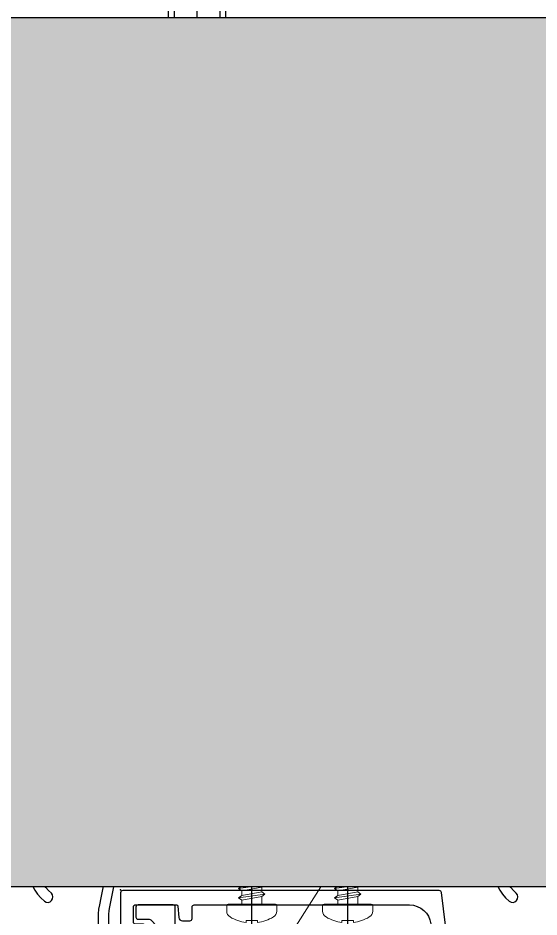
# Model space of a CAD drawing. Header units: millimetres. Extents: x -4391136 to -1798569, y -886572 to -291056.
# Drawn here: x -2455989.1 to -2455916.2, y -393537.5 to -393411.9 of the extents above; entities that cross this region are included whole.
import ezdxf

# ---------------------------------------------------------------- set-up
doc = ezdxf.new("R2010")
doc.units = ezdxf.units.MM
doc.set_wipeout_variables(frame=1)
doc.linetypes.add('CENTER', pattern=[50.800000000000004, 31.75, -6.35, 6.35, -6.35])
doc.linetypes.add('HIDDEN', pattern=[0.375, 0.25, -0.125])
for name, color, linetype in [('000 - STRUCTURE_STEEL_ACCESORIES_MAIN_COLOR_2', 7, 'Continuous'), ('000 - STRUCTURE_STEEL_ACCESORIES_WIPEOUT_', 7, 'Continuous'), ('010 - ASPG_ACCESSORIES_HATCH_', 7, 'Continuous'), ('010 - ASPG_ACCESSORIES_MAIN_COLOR_1', 7, 'Continuous'), ('010 - ASPG_ACCESSORIES_SUB_COLOR_1', 7, 'Continuous'), ('010 - ASPG_ACCESSORIES_SUB_COLOR_2', 7, 'Continuous'), ('010 - ASPG_ACCESSORIES_SYMBOL_', 7, 'Continuous'), ('010 - ASPG_ACCESSORIES_WIPEOUT_', 7, 'Continuous'), ('010 - ASPG_EXTR_MAIN_COLOR_2', 7, 'Continuous'), ('010 - ASPG_FASTERN_MAIN_COLOR_1', 7, 'Continuous'), ('010 - ASPG_FASTERN_SUB_COLOR_2', 7, 'Continuous'), ('010 - ASPG_FASTERN_SUB_COLOR_3', 7, 'Continuous'), ('010 - ASPG_FLASHING_HATCH_', 7, 'Continuous'), ('010 - ASPG_FLASHING_MAIN_COLOR_2', 7, 'Continuous'), ('010 - ASPG_FLASHING_MAIN_COLOR_4', 7, 'Continuous'), ('010 - ASPG_FLASHING_WIPEOUT_', 7, 'Continuous'), ('010 - ASPG_FRAMING_MAIN_COLOR_1', 7, 'Continuous'), ('010 - ASPG_FRAMING_MAIN_COLOR_2', 7, 'Continuous'), ('010 - ASPG_FRAMING_SUB_COLOR_2', 7, 'Continuous'), ('010 - ASPG_FRAMING_WIPEOUT_', 7, 'Continuous'), ('_PP-Dim', 7, 'Continuous'), ('BOLT & SCREW', 7, 'Continuous'), ('Center Line', 7, 'CENTER'), ('Xref-C-1-PP17-AR-2214-01-B$0$A-GLAZ-CURT', 7, 'Continuous'), ('Xref-C-1-PP17-AR-2214-01-B$0$S-BEAM', 7, 'Continuous'), ('Xref-C-1-PP17-AR-2214-01-B$0$WALL-E', 7, 'Continuous')]:
    doc.layers.add(name, color=color, linetype=linetype)
doc.layers.add('010 - ASPG_EXTR_DEF_SUB', color=7, linetype='Continuous', plot=False)
doc.layers.add('010 - ASPG_FASTERN_DEF_SUB', color=7, linetype='Continuous', plot=False)
doc.layers.add('12-GRID', color=7, linetype='CENTER', lineweight=13)
doc.layers.add('SCREW', color=7, linetype='Continuous', lineweight=5)
pattern_1 = [(45, (68845973.91123614, -106253.6340706302), (-4.041115254481119, 4.041115254481119), []), (45, (68845976.60531414, -106253.6340706302), (-4.041115254481119, 4.041115254481119), [])]

# ---------------------------------------------------------------- blocks, each defined once
blk = doc.blocks.new('Xref-C-1-PP17-AR-2214-01-B$0$DPA_Curved type B - Curved Type B-31237759-ENTRANCE 2 - LOWER ROOF FLOOR PLAN01-flat-1')
at = {"layer": 'Xref-C-1-PP17-AR-2214-01-B$0$A-GLAZ-CURT', "lineweight": 9}
h = blk.add_hatch(dxfattribs=at)
h.set_pattern_fill('ACET-2D-FP_14', angle=90, style=0, pattern_type=2)
h.set_pattern_definition([(49.99999999999999, (2729937.736, 504833.3970000008), (-459.0337474724126, 385.1750482020262), [76.2, -838.2]), (355, (2729937.736, 504833.3970000008), (65.28252745750682, 746.1827032957547), [60.96000000000002, -670.5600000000001]), (100.451, (2729998.464, 504828.0840000007), (-693.3830033246076, -127.8976821547151), [64.76000000000005, -712.3600000000005]), (46.18400000000002, (2729937.736, 505036.5970000007), (-648.57248621923, 622.3064181256742), [114.3, -1257.299999999999]), (96.63599999999998, (2730028.096000001, 505022.5830000007), (-1050.534318683824, -122.2199233656637), [97.14000000000117, -1068.540000000013]), (351.184, (2729937.736, 505036.5970000007), (172.1971373415032, 1110.274966525139), [91.44000000000007, -1005.840000000001]), (21.00000000000002, (2730039.336000001, 504985.7970000007), (-214.7433929342338, 559.4256646482162), [76.20000000000027, -838.2000000000031]), (326, (2730039.336000001, 504985.7970000007), (418.8539380654042, 620.9765000836201), [60.95999999999974, -670.559999999997]), (71.45100000000002, (2730089.874, 504951.7080000007), (-668.4524660190125, 224.2969172171013), [64.75999999999986, -712.3599999999984]), (37.50000000000001, (2729937.736, 504833.3970000008), (-158.7692420154775, 206.9121046213362), [33.528, -628.904, 33.528, -1320.292]), (37.50000000000001, (2729937.736, 504833.3970000008), (-158.7692420154775, 206.9121046213362), [-695.96, -647.192, 33.528, -639.572]), (7.499999999999995, (2729937.736, 504833.3970000008), (-47.30360574389218, 359.3065578758988), [33.52799999999999, -354.5839999999999, 33.52799999999999, -870.204]), (7.499999999999995, (2729937.736, 504833.3970000008), (-47.30360574389218, 359.3065578758988), [-421.64, -613.6639999999999, 33.52799999999999, -223.012]), (327.5, (2729711.168000001, 504833.3970000008), (146.1911639370438, 229.474161533996), [33.52800000000036, -220.4720000000024, -1844.04000000002]), (327.5, (2729711.168000001, 504833.3970000008), (146.1911639370438, 229.474161533996), [-254.0000000000028, 33.52800000000036, -758.9520000000082, -1051.560000000011]), (327.5, (2729711.168000001, 504833.3970000008), (146.1911639370438, 229.474161533996), [-1046.480000000011, 33.52800000000036, -1018.032000000011]), (317.5, (2729609.568, 504833.3970000008), (321.0978918266118, 350.4168590258025), [33.52799999999964, -296.6719999999968, 33.52799999999964, -1239.519999999987]), (317.5, (2729609.568, 504833.3970000008), (321.0978918266118, 350.4168590258025), [-363.7279999999961, -492.7599999999947, 33.52799999999964, -713.2319999999922])])
h.paths.add_polyline_path([(-3.259629011154175e-09, -750.0000001529115), (149.9999999967404, -750.0000001529115), (149.9999999967404, -700.0000001529697), (189.999999997206, -700.0000001529697), (199.999999997206, -690.0000001530279), (173.1051923334599, -576.677522799524), (156.8743433556519, -461.3437719100621), (151.4483587355353, -345.0000000798609), (156.8743433412164, -228.6562282490777), (173.2759108911268, -112.603146939131), (199.9999999529682, -6.402842700481415e-10), (173.1051923055202, 113.3224773565307), (156.8743433435448, 228.6562282480299), (151.4483587383293, 345.0000000788714), (156.8743433584459, 461.3437719088979), (173.2759108911268, 577.3968530856073), (199.999999997206, 690.0000001520966), (189.999999997206, 700.0000001521548), (149.9999999967404, 700.0000001521548), (149.9999999967404, 750.0000001518638), (-3.259629011154175e-09, 750.0000001518638)])
at = {"layer": 'Xref-C-1-PP17-AR-2214-01-B$0$A-GLAZ-CURT', "color": 7, "lineweight": 35}
blk.add_line((0, 750.0000001523877), (0, -750.0000001523877), dxfattribs=at)
blk = doc.blocks.new('W-1-PP17-ENT2_REV00_20260526-152612_EX_LOPF-1')
at = {"layer": 'Xref-C-1-PP17-AR-2214-01-B$0$S-BEAM', "color": 7}
blk.add_line((-19234.99999829847, -10205.01763978606), (470.0000017015263, -10205.01763978606), dxfattribs=at)
at = {"layer": 'Xref-C-1-PP17-AR-2214-01-B$0$WALL-E', "color": 7}
blk.add_line((970.0000017015263, -10204.99999999866), (-13434.99999984959, -10204.99999999866), dxfattribs=at)
at = {"color": 7, "rotation": 270}
blk.add_blockref('Xref-C-1-PP17-AR-2214-01-B$0$DPA_Curved type B - Curved Type B-31237759-ENTRANCE 2 - LOWER ROOF FLOOR PLAN01-flat-1', (-8184.450245452113, -10205.0088198926), dxfattribs=at)
blk = doc.blocks.new('*U1995')
at = {"color": 7}
blk.add_wipeout([(7.958078640513122e-13, -5.002220859751105e-12), (1749.9999999999977, -5.002220859751105e-12), (1749.9999999999977, 119.92499999998381), (7.958078640513122e-13, 119.92499999998381)], dxfattribs=at).dxf.layer = '010 - ASPG_FRAMING_WIPEOUT_'
at = {"layer": '010 - ASPG_FRAMING_MAIN_COLOR_1', "color": 7}
blk.add_line((2.91038304567337e-11, 0), (1750, 0), dxfattribs=at)
blk = doc.blocks.new('PZG35-9D5')
at = {"layer": 'Center Line', "color": 7}
blk.add_line((1.4210854715202e-14, 3.733653355866409), (1.4210854715202e-14, -10.53404386090006), dxfattribs=at)
at = {"layer": 'SCREW', "color": 7}
for p, q in [((-1.399999999999963, 2.842170943040401e-14), (-1.399999999999963, -1.090192378864657)), ((1.399999999999991, 0), (1.399999999999991, -0.5901923788647139)), ((-1.850000000000009, -1.399999999999977), (1.850000000000037, -0.8999999999999773)), ((-1.850000000000009, -1.399999999999977), (-1.399999999999963, -1.090192378864685)), ((-1.399999999999963, -1.090192378864685), (1.399999999999991, -0.5901923788646855)), ((-1.399999999999963, -1.709807621135297), (1.399999999999991, -1.209807621135297)), ((1.850000000000037, -0.8999999999999773), (1.399999999999991, -0.5901923788646855)), ((1.850000000000037, -0.8999999999999773), (1.399999999999991, -1.209807621135297)), ((1.399999999999991, -1.209807621135269), (1.399999999999991, -1.890192378864725)), ((-1.850000000000009, -1.399999999999977), (-1.399999999999963, -1.709807621135297)), ((-1.850000000000009, -2.699999999999989), (1.850000000000037, -2.199999999999989)), ((-1.850000000000009, -2.699999999999989), (-1.399999999999963, -2.390192378864697)), ((-1.399999999999963, -1.709807621135269), (-1.399999999999963, -2.390192378864697)), ((-1.399999999999963, -2.390192378864697), (1.399999999999991, -1.890192378864697)), ((-1.399999999999963, -3.009807621135309), (1.399999999999991, -2.509807621135309)), ((1.850000000000037, -2.199999999999989), (1.399999999999991, -1.890192378864697)), ((1.850000000000037, -2.199999999999989), (1.399999999999991, -2.509807621135309)), ((1.399999999999991, -2.50980762113528), (1.399999999999991, -3.190192378864708)), ((-1.850000000000009, -2.699999999999989), (-1.399999999999963, -3.009807621135309)), ((-1.850000000000009, -4), (-1.399999999999963, -3.690192378864708)), ((-1.399999999999963, -3.009807621135309), (-1.399999999999963, -3.690192378864708)), ((-1.399999999999963, -3.690192378864708), (-0.8446989986695002, -3.591031485769975)), ((0.5619885887190463, -3.339837273736322), (1.399999999999991, -3.190192378864708)), ((0.7141825614195483, -3.653488843051434), (1.850000000000037, -3.5)), ((1.850000000000037, -3.5), (1.399999999999991, -3.190192378864708)), ((1.850000000000037, -3.5), (1.399999999999991, -3.80980762113532)), ((-1.850000000000009, -4), (-0.9911470940920566, -3.883938796498938)), ((-1.850000000000009, -4), (-1.399999999999963, -4.30980762113532)), ((-1.399999999999963, -4.30980762113532), (-1.184865735341859, -4.271390788160659)), ((-1.399999999999963, -4.309807621135349), (-1.399999999999963, -8.099999999999966)), ((0.7141825614195483, -3.932275020881832), (1.399999999999991, -3.80980762113532)), ((0.7141825614195483, -4.612659778611231), (1.399999999999991, -4.49019237886472)), ((0.7141825614195483, -4.953488843051389), (1.850000000000037, -4.800000000000011)), ((1.399999999999991, -3.809807621135349), (1.399999999999991, -4.490192378864691)), ((1.850000000000037, -4.800000000000011), (1.399999999999991, -4.49019237886472)), ((1.850000000000037, -4.800000000000011), (1.399999999999991, -5.109807621135332)), ((0.7141825614195483, -5.232275020881843), (1.399999999999991, -5.109807621135332)), ((1.399999999999991, -5.109807621135332), (1.399999999999991, -8.099999999999966)), ((1.4210854715202e-14, -9.5), (-1.399999999999963, -8.099999999999966)), ((1.4210854715202e-14, -9.5), (1.399999999999991, -8.099999999999966))]:
    blk.add_line(p, q, dxfattribs=at)
blk.add_lwpolyline([(1.4210854715202e-14, -9.5), (0.7141825614195483, -5.232275020881843), (0.7141825614195483, -3.600899293750615, 0.4176573264866609), (0.4106596181599826, -3.300919979679151, 0.1081021898226624), (-0.8446989986694433, -3.591031485769975), (-1.399999999999991, -4.701675652739141)], format="xyb", dxfattribs=at)
blk = doc.blocks.new('*U3396')
at = {"layer": 'SCREW', "color": 7}
blk.add_lwpolyline([(3.026373332565058, 1.780836269555209, 0.09905967801670053), (0.7999999999999687, 2.546427498927414), (0.7999999999999687, 2.274284095813357), (-0.800000000000054, 2.274284095813357), (-0.800000000000054, 2.546427498927414, 0.09905967801670058), (-3.026373332565143, 1.780836269555209, 0.2665876613401604), (-3.500000000000043, 0.9556546004010897), (-3.500000000000043, 0.1999999999999886, 0.4142135623730938), (-3.300000000000054, 0), (3.299999999999997, 0, 0.4142135623731049), (3.499999999999986, 0.1999999999999886), (3.499999999999957, 0.9556546004010897, 0.2665876613401604)], format="xyb", close=True, dxfattribs=at)
blk.add_blockref('PZG35-9D5', (-1.4210854715202e-14, 0), dxfattribs=at)
blk = doc.blocks.new('*U3399')
at = {"color": 7}
blk.add_point((0, 0), dxfattribs=at)
at = {"layer": '010 - ASPG_ACCESSORIES_MAIN_COLOR_1', "color": 7}
blk.add_lwpolyline([(-39.69999999902211, -0.5999999995172398, 0.4142135623731156), (-39.99999999883585, -0.8999999995638059), (-39.99999999883585, -7.366962144914214, 0.5773502691897371), (-39.65044321701862, -7.568778847059366), (-36.64260295056738, -5.832201459393036, 0.7673269879794871), (-36.78520590183325, -5.299999999645297), (-37.89999999874271, -5.299999999645297, -0.4142135623735732), (-38.19999999902211, -4.999999999656938), (-38.19999999902211, -2.799999999587089, -0.4142135623730951), (-37.99999999883585, -2.59999999951724), (-32.18326623388566, -2.59999999951724, -0.3888787318530097), (-31.98402729420923, -2.782568851142787), (-31.8474567013327, -4.343577870872468, 0.3888787318530089), (-31.34935935237445, -4.799999999528882), (-30.29999999911524, -4.799999999528882, 0.4142135623732408), (-29.99999999883585, -4.499999999540523), (-29.99999999883585, -2.899999999505599, -0.4142135623731785), (-29.69999999902211, -2.59999999951724), (0.4107479506637901, -2.59999999951724, -0.3789692262628873), (3.38851808081381, -5.235465979035143), (7.952927200356498, -42.5207682372482, 0.4465929586642906), (11.6177961837966, -45.07649022702281, -0.4898018444424612), (16.07846395508386, -48.68238816667036), (16.06490363762714, -49.36225294566866, -0.1824796859550777), (15.80227640201338, -50.01801436272836, -0.2679491924113072), (15.32539491611533, -50.16829426406803, 1.122114645179816), (15.09990952932276, -52.3421093734276, 0.4050039718497206), (18.0645059288945, -49.40213623346681), (18.07806624681689, -48.72227145435209, 0.4898054953707174), (11.15966573380865, -43.12966807454978, -0.4465970485362636), (9.938031048281118, -42.27776159492242), (4.866356541635469, -0.8481197821154633, 0.3641755342157969), (4.570876519894227, -0.5999999995172398)], format="xyb", close=True, dxfattribs=at)
at = {"layer": '010 - ASPG_EXTR_DEF_SUB', "color": 7}
for p in [(-39.99999999883585, -0.4999999995172402), (43.44495566345738, -76.89999999944341), (43.44495566345738, -77.49999999954052)]:
    blk.add_point(p, dxfattribs=at)
at = {"layer": '010 - ASPG_EXTR_MAIN_COLOR_2', "color": 7}
blk.add_lwpolyline([(11.37409105408005, -48.15170148877115), (11.47245816211216, -47.43577758665815), (12.17779493960552, -47.55667202338264), (12.29266474000178, -46.78670596401826, -0.5355375090189683), (14.1918134491425, -49.16870282323253, 0.9915718169393263), (15.66379558271728, -49.57599316951273, 1.157025413028558), (8.792231505503878, -48.77291728999153, -0.6885576205791355), (8.274611146422103, -48.98797988444021), (-17.14292736421339, -22.16859813180672), (-32.34153279638849, -6.131750148785431), (-32.34153279638849, -2.899999981694054, 0.4143115081626392), (-32.64163311407901, -2.59999999951724), (-37.54163311352022, -2.59999999951724, 0.4141156188887998), (-37.84153278893791, -2.899999981635847), (-37.84153278893791, -4.299999988411218, 0.4142135623731781), (-37.54153279098682, -4.599999986478724), (-35.98884801496752, -4.599999986478724, -0.205894629290155), (-35.77110154624097, -4.693635078269653), (33.22969053988345, -77.49999999954052), (43.14495566324331, -77.49999999954052, 0.6681786376628355), (43.35708769806661, -76.98786796536915), (40.5215537941549, -74.1523340573247, 0.6681786381757795), (40.00942175951786, -74.36446609156592), (40.00942175951786, -75.99999999802712), (33.87471885257401, -75.99999999802712), (11.86384030175395, -52.7751643466243, -0.5583539238224016), (12.08261241135187, -51.95244935475676, 0.7662751832817146), (12.03674733010121, -50.39291741001107, -0.4385828234445206), (10.70630855322815, -48.05207626283555)], format="xyb", close=True, dxfattribs=at)
at = {"layer": 'SCREW', "color": 7, "rotation": 180}
for p in [(-21.64901723782532, -2.499999999924694), (-8.237076249206439, -2.499999999924694)]:
    blk.add_blockref('*U3396', p, dxfattribs=at)
blk = doc.blocks.new('*U3050')
at = {"color": 7}
blk.add_wipeout([(1440.0000000029759, 4.0000000015470505), (60.00000000297587, 4.000000000000455), (60.00000000297587, 69.30000000000041), (1440.0000000029759, 69.300000001547)], dxfattribs=at).dxf.layer = '010 - ASPG_FRAMING_WIPEOUT_'
at = {"layer": '010 - ASPG_FRAMING_MAIN_COLOR_2', "color": 7}
blk.add_lwpolyline([(1410.00000000414, 69.30000000154668), (90.00000000181171, 69.3), (90.00000000181171, 6), (1410.00000000414, 6.000000001546685)], close=True, dxfattribs=at)
at = {"layer": '010 - ASPG_FRAMING_SUB_COLOR_2', "color": 7}
for points in [[(1440.000000002976, 4.000000001546685), (60.00000000297587, 4), (60.00000000297587, 69.3), (1440.000000002976, 69.30000000154668)], [(60.00000000297587, 2.000000000715772), (60.00000000297587, 4), (1440.000000002976, 4.000000001546685), (1440.000000002976, 2.000000002262457)]]:
    blk.add_lwpolyline(points, close=True, dxfattribs=at)
at = {"color": 7, "xscale": -1, "rotation": 180}
for p in [(91.77030946011655, 69.3), (156.7703094601166, 69.3)]:
    blk.add_blockref('*U3399', p, dxfattribs=at)
blk = doc.blocks.new('W-1-PP17-ENT2_REV00_20260528-225335_ASPG_UPPF')
at = {"color": 7}
blk.add_blockref('*U1995', (-10100, -10204.9999999986), dxfattribs=at)
at = {"color": 7, "xscale": -1, "zscale": -1, "rotation": 180}
blk.add_blockref('*U3050', (-8935, -10252.99999999953), dxfattribs=at)
blk = doc.blocks.new('*U3395')
at = {"layer": '12-GRID', "color": 7, "linetype": 'CENTER'}
for p, q in [((5.684341886080801e-14, -6.200000000000029), (5.684341886080801e-14, 2.200000000000029)), ((-4.199999999999973, -2), (4.200000000000085, -2))]:
    blk.add_line(p, q, dxfattribs=at)
at = {"layer": 'BOLT & SCREW', "color": 7}
for p, q in [((-0.2288719817826677, -1.446462371730204), (-0.4418749999998197, -0.2325000000002947)), ((-0.2288719817826677, -1.542256036434869), (-0.4418749999998197, -1.116250000000048)), ((0.2288719817822642, -1.446462371730562), (0.4418749999996946, -0.2324999999999764)), ((0.2288719817822642, -1.542256036434869), (0.4418749999996946, -1.116250000000048)), ((-0.553537628269381, -1.771128018217196), (-1.767499999999847, -1.558125000000442)), ((-0.553537628269381, -2.228871981782805), (-1.767500000000483, -2.441875000000354)), ((-0.4577439635652332, -1.771128018217196), (-0.8837500000000146, -1.558125000000442)), ((-0.4577439635652332, -2.228871981782805), (-0.8837500000000146, -2.441875000000354)), ((-0.2288719817826677, -2.457743963565131), (-0.4418749999998197, -2.883750000000271)), ((0.4418749999996946, -2.883750000000271), (0.2288719817829008, -2.457743963565131)), ((0.4577439635647103, -1.771128018217196), (0.8837499999994917, -1.558125000000442)), ((0.4577439635647103, -2.228871981782805), (0.8837500000001283, -2.441874999999877)), ((0.5535376282692559, -1.771128018217196), (1.767500000000001, -1.558125000000124)), ((0.5535376282692559, -2.228871981782805), (1.767500000000001, -2.441874999999877)), ((-0.2288719817821107, -2.553537628269438), (-0.4418749999998197, -3.767500000000023)), ((0.2288719817829008, -2.553537628269438), (0.4418749999999732, -3.767500000000023))]:
    blk.add_line(p, q, dxfattribs=at)
for points in [[(-1.767500000000006, -1.558125000000442), (-0.8837500000001342, -1.558125000000442, 0.4142135623730394), (-0.4418749999998197, -1.116250000000048), (-0.4418749999998197, -0.2325000000002947), (0.4418749999996946, -0.2324999999999764), (0.4418749999996946, -1.116250000000048, 0.4142135623731505), (0.8837500000000089, -1.558125000000442), (1.76750000000012, -1.558125000000124), (1.76750000000012, -2.441874999999877), (0.8837500000000089, -2.441874999999877, 0.414213562373095), (0.4418749999996946, -2.883750000000271), (0.4418749999999732, -3.767500000000023), (-0.4418749999998197, -3.767500000000023), (-0.4418749999998197, -2.883750000000271, 0.4142135623730397), (-0.8837500000001342, -2.441875000000354), (-1.767500000000483, -2.441875000000354)], [(0.2288719817829008, -2.457743963565131, -0.414213562373095), (0.4577439635645909, -2.228871981782805), (0.5535376282692559, -2.228871981782805), (0.5535376282692559, -1.771128018217196), (0.4577439635645909, -1.771128018217196, -0.4142135623730951), (0.228871981782105, -1.542256036434869), (0.228871981782105, -1.446462371730562), (-0.2288719817826677, -1.446462371730204), (-0.2288719817826677, -1.542256036434869, -0.4142135623730951), (-0.4577439635649944, -1.771128018217196), (-0.553537628269381, -1.771128018217196), (-0.553537628269381, -2.228871981782805), (-0.4577439635649944, -2.228871981782805, -0.4142135623730951), (-0.2288719817826677, -2.457743963565131), (-0.2288719817822698, -2.553537628269438), (0.2288719817829008, -2.553537628269438)]]:
    blk.add_lwpolyline(points, format="xyb", close=True, dxfattribs=at)
blk.add_circle((5.684341886080801e-14, -2), 3.5, dxfattribs=at)
blk = doc.blocks.new('*U3043')
at = {"layer": '010 - ASPG_EXTR_MAIN_COLOR_2', "color": 7}
for points in [[(0.8860520706512034, -3.347536196233705, -0.2636109069978752), (-1.721774552483112, 4.512981288600713, -0.004854851929905817), (1.341383616439998, 19.2550770000089, 0.2339601468136614), (0.8154424866661429, 21.95487343822606, -0.2408104543272742), (0.7103134100325406, 24.90310810686788, -0.1041570884704408), (0.7846048693172634, 25.00194829818793), (2.993019639980048, 26.93374890863197, -0.2290212912668875), (5.700679264031351, 26.88725557026919, -0.3817208427142056), (10.27361959358677, 9.069098417588975, 0.9773819303748196), (11.62031129561365, 8.407760736416094, 0.3611050424324235), (7.408162182662636, 27.50327562558232, -0.4961260631527202), (7.442922529298812, 30.68812541745137, 0.003188108562510474), (9.055809630081058, 31.90200527419802, -0.00282652430436861), (10.56195585662499, 33.06505110464059, 0.07704788012868193), (43.74152756202966, 68.43644483829848, -0.2476739044870795), (43.98918861569837, 68.56714037142228), (45.98408938199282, 68.56714037142228, -0.04413111325910057), (46.47282481612638, 68.50458020233782, -0.1258462906385483), (48.96367690106854, 67.20642238203436, -0.09885145914925667), (49.81734006712213, 66.03380806540372, -0.2058282691334744), (49.79366642143577, 61.20460651122266, -0.1151163694662807), (46.36832412844524, 57.18072180578019, 0.822373071447778), (47.45504629053175, 56.10392398637487, 0.109184526549196), (51.14860093407333, 60.55948756891303, 0.2083234795678962), (51.18942684633657, 66.64026457507862, 0.1005277992320483), (49.97230913909152, 68.31671042181551, 0.1451157280627245), (46.29230913100764, 70.06714037148049), (30.75877492781729, 70.06714037148049, 0.4336592857269459), (30.45942675694823, 69.74737493513385), (30.84137786505744, 63.96271307504503, 0.0820690263538202), (30.86365129332989, 63.86745857034111, 0.7206537881255028), (32.32908650487661, 63.97254170040833, 0.07922428198988747), (32.33778353128582, 64.06661670526955), (32.06877322634682, 68.14078645635163, -0.4336592857264138), (32.46790412114933, 68.56714037142228), (40.86119298776612, 68.56714037148049, -0.6073848710044985), (41.35211022105068, 67.62217621324817, -0.04582868044492008), (22.7838222887367, 45.76076047366951, -0.5604921351226578), (22.28750535612926, 45.88571992132347, 0.3178599151680848), (19.21191141987219, 48.23749049525941, 0.9532878111822051), (19.08207267895341, 46.7159340956714, -2.423003988231831), (17.25806952221319, 44.8917371754651, 0.9523147976297285), (15.73634468205273, 44.76348824845627, 0.3008214087947553), (17.8898747372441, 41.75529025442665, -0.5604921351218277), (17.98351840674877, 41.2521240550559, -0.01942473842078824), (8.623925091698766, 33.4605261705583, -0.5525007933269362), (8.147498584818095, 33.63667257985799, 0.3444609008774969), (4.989498805254698, 36.29767865996109, 0.9520149233436535), (4.861577656120062, 34.77593409566907, -2.42318646531747), (3.037574998568743, 32.95193143776851, 0.9520149233867892), (1.515830433927476, 32.82401028892491, 0.2853998218446234), (3.493024077732116, 29.88851448276546, -0.5533776808031501), (3.562908510211855, 29.38496566255344, 0.03067395406819984), (-11.53698711935431, 15.0572996455594, 0.4171002255848137), (-10.88563127024099, 5.272964205185417, 0.9355530918984264), (-9.9033358450979, 6.406584819720592, -0.4344100119147308), (-10.19664548011497, 14.29476617486216, -0.01499848524836865), (-3.079435193911195, 21.45455419190694, -0.7383485292466446), (-0.08286065561696887, 19.76412730314769, 0.004917316774645771), (-3.1933000148274, 4.803864106419496, 0.2636109069979271), (-0.119790066499263, -4.460317215009127)], [(68.56290851021186, 29.38496566254092, 0.03067395406819984), (53.46301288064569, 15.05729964554688, 0.4171002255848137), (54.11436872975901, 5.272964205172897, 0.9355530918984264), (55.0966641549021, 6.406584819708073, -0.4344100119147308), (54.80335451988503, 14.29476617484964, -0.01499848524836865), (61.92056480608881, 21.45455419189442, -0.7383485292466446)]]:
    blk.add_lwpolyline(points, format="xyb", dxfattribs=at)
at = {"color": 7, "rotation": 179.999999999989}
for p in [(19.08686374500394, 42.88714037142927), (4.866368722636253, 30.94714037142694)]:
    blk.add_blockref('*U3395', p, dxfattribs=at)
blk = doc.blocks.new('*U1976')
at = {"layer": '010 - ASPG_ACCESSORIES_SUB_COLOR_2', "color": 7}
for p, q in [((-2.084999999999127, -1.547816335794778), (-2.084999999999127, 0)), ((2.084999999999013, -1.047816335789321), (2.084999999999127, 0)), ((-2.084999999999127, -1.547816335789321), (2.084999999999127, -1.047816335789321)), ((2.729999999999563, -1.399999999995998), (2.084999999999127, -1.047816335789321)), ((-2.729999999999563, -1.899999999995998), (2.729999999999563, -1.399999999995998)), ((-2.729999999999563, -1.899999999995998), (-2.084999999999127, -1.547816335789321)), ((-2.729999999999563, -1.899999999995998), (-2.084999999999127, -2.252183664200857)), ((-2.084999999999127, -2.252183664200857), (2.084999999999127, -1.752183664200857)), ((-2.084999999999013, -3.347816335790412), (-2.084999999999127, -2.252183664206314)), ((2.729999999999563, -1.399999999995998), (2.084999999999127, -1.752183664200857)), ((2.084999999999013, -2.847816335790412), (2.0849999999989, -1.752183664201084)), ((-2.729999999999563, -3.69999999999709), (2.729999999999563, -3.19999999999709)), ((-2.729999999999563, -3.69999999999709), (-2.084999999999127, -3.347816335790412)), ((-2.729999999999563, -3.69999999999709), (-2.084999999999127, -4.052183664201948)), ((-2.084999999999127, -3.347816335790412), (2.084999999999127, -2.847816335790412)), ((-2.084999999999127, -4.052183664201948), (2.084999999999127, -3.552183664201948)), ((2.729999999999563, -3.19999999999709), (2.084999999999127, -2.847816335790412)), ((2.729999999999563, -3.19999999999709), (2.084999999999127, -3.552183664201948)), ((2.084999999999241, -4.647816335791504), (2.084999999999241, -3.552183664201948)), ((-2.729999999999563, -5.499999999998181), (2.729999999999563, -4.999999999998181)), ((-2.729999999999563, -5.499999999998181), (2.729999999999563, -4.999999999998181)), ((-2.0849999999989, -5.147816335791504), (-2.084999999999013, -4.052183664201948)), ((-2.084999999999127, -5.147816335791504), (2.084999999999127, -4.647816335791504)), ((-2.084999999999127, -5.147816335791504), (2.084999999999127, -4.647816335791504)), ((2.729999999999563, -4.999999999998181), (2.084999999999127, -4.647816335791504)), ((2.729999999999563, -4.999999999998181), (2.084999999999127, -4.647816335791504)), ((2.729999999999563, -4.999999999998181), (2.084999999999127, -5.352183664203039)), ((2.729999999999563, -4.999999999998181), (2.084999999999127, -5.352183664203039)), ((-2.729999999999563, -5.499999999998181), (-2.084999999999127, -5.147816335791504)), ((-2.729999999999563, -5.499999999998181), (-2.084999999999127, -5.147816335791504)), ((-2.729999999999563, -5.499999999998181), (-2.084999999999127, -5.852183664203039)), ((-2.729999999999563, -5.499999999998181), (-2.084999999999127, -5.852183664203039)), ((-2.084999999999127, -5.852183664203039), (2.084999999999127, -5.352183664203039)), ((-2.084999999999127, -5.852183664203039), (2.084999999999127, -5.352183664203039)), ((-2.084999999999127, -6.947816335792595), (-2.0849999999989, -5.852183664203039)), ((-2.084999999999127, -6.947816335792595), (-2.084999999999127, -5.852183664203039)), ((2.084999999999127, -6.447816335792595), (2.084999999999127, -5.352183664203039)), ((2.084999999999127, -6.447816335792595), (2.084999999999241, -5.352183664203039)), ((-2.729999999999563, -7.299999999999272), (2.729999999999563, -6.799999999999272)), ((-2.729999999999563, -7.299999999999272), (-2.084999999999127, -6.947816335792595)), ((-2.729999999999563, -7.299999999999272), (-2.084999999999127, -7.652183664204131)), ((-2.084999999999127, -6.947816335792595), (2.084999999999127, -6.447816335792595)), ((-2.084999999999127, -7.652183664204131), (2.084999999999127, -7.152183664204131)), ((2.729999999999563, -6.799999999999272), (2.084999999999127, -6.447816335792595)), ((2.729999999999563, -6.799999999999272), (2.084999999999127, -7.152183664204131)), ((2.084999999999127, -8.247816335793686), (2.084999999999127, -7.152183664204131)), ((-2.729999999999563, -9.099999999998545), (-2.084999999999127, -8.747816335793686)), ((-2.084999999999127, -8.747816335793686), (-2.084999999999127, -7.652183664204131)), ((-2.084999999999127, -8.747816335793686), (-1.064489079482883, -8.605286877620529)), ((0.4333070988686814, -8.43729858455481), (2.084999999999127, -8.247816335793686)), ((0.7141825614198751, -8.775605983184505), (2.729999999999563, -8.599999999998545)), ((2.729999999999563, -8.599999999998545), (2.084999999999127, -8.247816335793686)), ((2.729999999999563, -8.599999999998545), (2.084999999999127, -8.952183664205222)), ((-2.729999999999563, -9.099999999998545), (-1.568355612604137, -8.982641209644498)), ((-2.729999999999563, -9.099999999998545), (-2.084999999999127, -9.452183664205222)), ((-2.084999999999127, -9.452183664205222), (-1.629698446698967, -9.388594061787444)), ((-2.084999999999127, -10.54781633579296), (-2.084999999999127, -9.452183664205222)), ((0.7141825614198751, -9.102437496409038), (2.084999999999127, -8.952183664205222)), ((2.084999999999127, -10.04781633579296), (2.084999999999127, -8.952183664205222)), ((-2.729999999999563, -10.89999999999964), (-2.084999999999127, -10.54781633579296)), ((-2.729999999999563, -10.89999999999964), (-1.844567201240352, -10.81054635710279)), ((-2.729999999999563, -10.89999999999964), (-2.084999999999127, -11.25218366420449)), ((-2.084999999999127, -10.54781633579296), (-1.798826981090315, -10.50784803706301)), ((-2.084999999999127, -11.25218366420449), (-1.907557413303948, -11.22740118002912)), ((-2.084999999999127, -12.40167565273805), (-2.084999999999127, -11.25218366420449)), ((0.7141825614198751, -10.20507654483481), (2.084999999999127, -10.04781633579296)), ((0.7141825614198751, -10.57560598318378), (2.729999999999563, -10.39999999999964)), ((0.7141825614198751, -10.90243749640831), (2.084999999999127, -10.75218366420449)), ((2.729999999999563, -10.39999999999964), (2.084999999999127, -10.04781633579296)), ((2.729999999999563, -10.39999999999964), (2.084999999999127, -10.75218366420449)), ((2.084999999999127, -10.75218366420449), (2.084999999999127, -15.59999999999854)), ((-2.084999999999127, -12.40167565273805), (-2.084999999999127, -15.59999999999854)), ((0, -17.19999999999891), (-2.084999999999127, -15.59999999999854)), ((0, -17.19999999999891), (2.084999999999127, -15.59999999999854))]:
    blk.add_line(p, q, dxfattribs=at)
blk.add_lwpolyline([(0, -17.19999999999891), (0.7141825614198751, -11.45704931750151), (0.7141825614198751, -8.736688384093213, 0.4176573264866609), (0.4106596181591158, -8.436709070021607, 0.07099332720072511), (-1.529698998669119, -8.726820576112004), (-2.084999999999127, -12.40167565273805)], format="xyb", dxfattribs=at)
at = {"layer": '010 - ASPG_ACCESSORIES_SYMBOL_', "color": 7, "linetype": 'CENTER'}
blk.add_line((0, 6.142561988594025), (0, -18.19999999999891), dxfattribs=at)
at = {"layer": '010 - ASPG_FASTERN_MAIN_COLOR_1', "color": 7}
for p, q in [((-4.170000000000073, 5.049999999999272), (-4.170000000000073, 1.200000000000728)), ((3.127500000000509, 5.450000000000728), (-3.127500000000509, 5.450000000000728)), ((-2.084999999999127, 5.049999999999272), (-2.084999999999127, 1.200000000000728)), ((2.084999999999127, 5.049999999999272), (2.084999999999127, 1.200000000000728)), ((4.170000000000073, 5.049999999999272), (4.170000000000073, 1.200000000000728)), ((-5.5, 0.5499999999992724), (-5.5, 0)), ((5.5, 0), (-5.5, 0)), ((-5.200000000000728, 0.8500000000003638), (-4.170000000000073, 1.200000000000728)), ((5.200000000000728, 0.8500000000003638), (-5.200000000000728, 0.8500000000003638)), ((4.170000000000073, 1.200000000000728), (-4.170000000000073, 1.200000000000728)), ((-2.57630675031578, 0.8500000000003638), (-2.084999999999127, 1.200000000000728)), ((2.44630675031658, 0.8500000000003638), (2.084999999999127, 1.200000000000728)), ((5.200000000000728, 0.8500000000003638), (4.170000000000073, 1.200000000000728)), ((5.5, 0.5499999999992724), (5.5, 0))]:
    blk.add_line(p, q, dxfattribs=at)
for centre, radius, start, end in [((-3.127500000000509, 3.891492187500262), 1.55850781249987, 48.01707852331997, 131.98292147668), ((0, -0.1840312499989523), 5.634031249999114, 68.2799117114248, 111.7200882885752), ((3.127500000000509, 3.891492187500262), 1.558507812499965, 48.01707852331997, 131.98292147668), ((-5.200000000000728, 0.5499999999992724), 0.3, 90, 180), ((5.200000000000728, 0.5499999999992724), 0.3, 0, 90)]:
    blk.add_arc(centre, radius, start, end, dxfattribs=at)
blk = doc.blocks.new('G$C7D677D58')
at = {"layer": '010 - ASPG_FASTERN_MAIN_COLOR_1'}
h = blk.add_hatch(dxfattribs=at)
h.set_pattern_fill('ANSI35', scale=0.02, angle=280.6768409131589, style=0)
h.set_pattern_definition([(145.6768409131589, (67.45353497568851, -13.09426057516771), (0.00281929956869494, 0.00412935224241727), []), (145.6768409131589, (67.45006064978782, -13.09491560150343), (0.00281929956869494, 0.00412935224241727), [0.006249999999999968, -0.001249999999999992, 0, -0.001249999999999992])])
h.paths.add_polyline_path([(0.02989179726182556, 0.01545000000078289), (0.02447319464567954, 0.01545000000078289), (0.02447319464567954, 0.0005500000004303729), (0.02989179726182556, 0.0005500000004303729)])
at = {"layer": '010 - ASPG_FASTERN_DEF_SUB', "color": 7, "ltscale": 0.1}
blk.add_line((0.03829179726176335, 0.007999999999924512), (0, 0.007999999999924512, -2.806346833239134e-06), dxfattribs=at)
at = {"layer": '010 - ASPG_FASTERN_MAIN_COLOR_1', "color": 7}
for p, q in [((0.01327319464712673, 0, -2.806346833239134e-06), (0.01327319464712673, 0.01599999999996271, -2.806346833239134e-06)), ((0.01327319464712673, 0.01599999999996271, -2.806346833239134e-06), (0.01447319464705288, 0.01599999999996271, -2.806346833239134e-06)), ((0.01447319464705288, 0.01599999999996271, -2.806346833239134e-06), (0.01447319464705288, 0, -2.806346833239134e-06)), ((0.02989179726182556, 0), (0.02989179726182556, 0.01599999999996271)), ((0.02989179726182556, 0.01599999999996271), (0.03109179726175171, 0.01599999999996271)), ((0.03109179726175171, 0.01599999999996271), (0.03109179726175171, 0)), ((0.01247319464710017, 0.01492820323028354, -2.806346833239134e-06), (0.007673194646940829, 0.01492820323028354, -2.806346833239134e-06)), ((0.03109179726175171, 0.001071796769679167), (0.03109179726175171, 0.01492820323028354)), ((0.03589179726191105, 0.01492820323028354), (0.03109179726175171, 0.01492820323028354)), ((0.006873194647141645, 0.002803847577297347, -2.806346833239134e-06), (0.006873194647141645, 0.01319615242266536, -2.806346833239134e-06)), ((0.01327319464712673, 0.002803847577297347, -2.806346833239134e-06), (0.01327319464712673, 0.01319615242266536, -2.806346833239134e-06)), ((0.03669179726193761, 0.002803847577297347), (0.03669179726193761, 0.01319615242266536)), ((0.002400000000079672, 0.01199999999994361, -2.806346833239134e-06), (0.001600000000053114, 0.01119999999991705, -2.806346833239134e-06)), ((0.006873194647141645, 0.01199999999994361, -2.806346833239134e-06), (0.002400000000079672, 0.01199999999994361, -2.806346833239134e-06)), ((0.01247319464710017, 0.01146410161504718, -2.806346833239134e-06), (0.007673194646940829, 0.01146410161504718, -2.806346833239134e-06)), ((0.03589179726191105, 0.01146410161504718), (0.03109179726175171, 0.01146410161504718)), ((0.001600000000053114, 0.00479999999993197, -2.806346833239134e-06), (0.001600000000053114, 0.01119999999991705, -2.806346833239134e-06)), ((0.006873194647141645, 0.01119999999991705, -2.806346833239134e-06), (0.001600000000053114, 0.01119999999991705, -2.806346833239134e-06)), ((0.006873194647141645, 0.00479999999993197, -2.806346833239134e-06), (0.001600000000053114, 0.00479999999993197, -2.806346833239134e-06)), ((0.002400000000079672, 0.003999999999905413, -2.806346833239134e-06), (0.001600000000053114, 0.00479999999993197, -2.806346833239134e-06)), ((0.006873194647141645, 0.003999999999905413, -2.806346833239134e-06), (0.002400000000079672, 0.003999999999905413, -2.806346833239134e-06)), ((0.01247319464710017, 0.00453589838480184, -2.806346833239134e-06), (0.007673194646940829, 0.00453589838480184, -2.806346833239134e-06)), ((0.03589179726191105, 0.00453589838480184), (0.03109179726175171, 0.00453589838480184)), ((0.01247319464710017, 0.001071796769679167, -2.806346833239134e-06), (0.007673194646940829, 0.001071796769679167, -2.806346833239134e-06)), ((0.01447319464705288, 0, -2.806346833239134e-06), (0.01327319464712673, 0, -2.806346833239134e-06)), ((0.03109179726175171, 0), (0.02989179726182556, 0)), ((0.03589179726191105, 0.001071796769679167), (0.03109179726175171, 0.001071796769679167))]:
    blk.add_line(p, q, dxfattribs=at)
blk.add_lwpolyline([(0.02989179726182556, 0.01545000000078289), (0.02447319464567954, 0.01545000000078289), (0.02447319464567954, 0.0005500000004303729), (0.02989179726182556, 0.0005500000004303729)], close=True, dxfattribs=at)
at = {"layer": '010 - ASPG_FASTERN_MAIN_COLOR_1', "color": 7, "elevation": -2.806346833239134e-06}
for points in [[(0.007673194646940829, 0.01492820323028354, 0.4618802153516978), (0.007673194646940829, 0.01146410161504718, 0.2309401076757868), (0.007673194646940829, 0.00453589838480184, 0.461880215351701), (0.007673194646940829, 0.001071796769679167)], [(0.01247319464710017, 0.01492820323028354, -0.4618802153516978), (0.01247319464710017, 0.01146410161504718, -0.2309401076757868), (0.01247319464710017, 0.00453589838480184, -0.461880215351701), (0.01247319464710017, 0.001071796769679167)], [(0.03589179726191105, 0.01492820323028354, -0.4618802153516978), (0.03589179726191105, 0.01146410161504718, -0.2309401076757868), (0.03589179726191105, 0.00453589838480184, -0.4618802153517009), (0.03589179726191105, 0.001071796769679167)]]:
    blk.add_lwpolyline(points, format="xyb", dxfattribs=at)
at = {"layer": '010 - ASPG_FASTERN_SUB_COLOR_2', "color": 7, "linetype": 'HIDDEN'}
for p, q in [((0.02989179726182556, 0.01199999999994361), (0.01447319464705288, 0.01199999999994361, -2.806346833239134e-06)), ((0.02989179726182556, 0.01119999999991705), (0.01447319464705288, 0.01119999999991705, -2.806346833239134e-06)), ((0.02989179726182556, 0.00479999999993197), (0.01447319464705288, 0.00479999999993197, -2.806346833239134e-06)), ((0.02989179726182556, 0.003999999999905413), (0.01447319464705288, 0.003999999999905413, -2.806346833239134e-06))]:
    blk.add_line(p, q, dxfattribs=at)
blk = doc.blocks.new('010 - ASPG_ACCESSORIES_BRACKET_FOR_FRAME_TYPE-1_CUT-VIEW')
at = {"color": 7}
blk.add_wipeout([(4.656612873077393e-10, 25.00000000008731), (4.656612873077393e-10, 1.8189894035458565e-12), (40, 1.8189894035458565e-12), (40, 3.000000000153044), (3.0000000003213074, 3.000000000153044), (3.0000000003213074, 25.00000000008731)], dxfattribs=at).dxf.layer = '010 - ASPG_ACCESSORIES_WIPEOUT_'
at = {"layer": '010 - ASPG_ACCESSORIES_HATCH_'}
h = blk.add_hatch(dxfattribs=at)
h.set_pattern_fill('ANSI32', scale=0.03)
h.set_pattern_definition(pattern_1)
h.paths.add_polyline_path([(1.452183664310724, 16.08500000019558), (1.100000000093132, 16.73000000005413), (0.7478163363412023, 16.08500000019558), (4.656612873077393e-10, 16.08500000019558), (4.656612873077393e-10, 25.00000000008731), (3.000000000465661, 25.00000000008731), (2.9848025678657, 16.08500000019558)])
h = blk.add_hatch(dxfattribs=at)
h.set_pattern_fill('ANSI32', scale=0.03)
h.set_pattern_definition(pattern_1)
h.paths.add_polyline_path([(4.656612873077393e-10, 0), (4.656612873077393e-10, 11.78062006374239), (0.1825785292312503, 11.91500000003725), (1.247816335875541, 11.91500000003725), (1.600000000558794, 11.27000000019325), (1.952183664776385, 11.91500000003725), (3.000000000465661, 11.9150000000518), (3.000000000465661, 3.000000000160071), (19.70000000018626, 3.000000000043656), (19.70000000018626, 1.164153218269348e-10)])
h = blk.add_hatch(dxfattribs=at)
h.set_pattern_fill('ANSI32', scale=0.03)
h.set_pattern_definition(pattern_1)
h.paths.add_polyline_path([(28.70000000018626, 1.164153218269348e-10), (28.70000000018626, 3.000000000043656), (40, 3.000000000160071), (40, 0)])
at = {"layer": '010 - ASPG_ACCESSORIES_MAIN_COLOR_1', "color": 7}
blk.add_lwpolyline([(4.656612873077393e-10, 25.00000000008731), (4.656612873077393e-10, 0), (40, 0), (40, 3.000000000160071), (3.000000000465661, 3.000000000160071), (3.000000000465661, 25.00000000008731)], close=True, dxfattribs=at)
at = {"layer": '010 - ASPG_ACCESSORIES_SUB_COLOR_1', "color": 7}
for points in [[(1.452183664310724, 16.08500000019558), (1.100000000093132, 16.73000000005413), (0.7478163363412023, 16.08500000019558), (4.656612873077393e-10, 16.08500000019558), (4.656612873077393e-10, 25.00000000008731), (3.000000000465661, 25.00000000008731), (2.9848025678657, 16.08500000019558)], [(4.656612873077393e-10, 0), (4.656612873077393e-10, 11.78062006374239), (0.1825785292312503, 11.91500000003725), (1.247816335875541, 11.91500000003725), (1.600000000558794, 11.27000000019325), (1.952183664776385, 11.91500000003725), (3.000000000465661, 11.9150000000518), (3.000000000465661, 3.000000000160071), (19.70000000018626, 3.000000000043656), (19.70000000018626, 1.164153218269348e-10)], [(28.70000000018626, 1.164153218269348e-10), (28.70000000018626, 3.000000000043656), (40, 3.000000000160071), (40, 0)]]:
    blk.add_lwpolyline(points, close=True, dxfattribs=at)
blk = doc.blocks.new('G$CF155826C')
at = {"layer": '010 - ASPG_FASTERN_DEF_SUB', "color": 7, "ltscale": 0.1}
blk.add_line((0, 0.007999999999924512), (0.03829179726176335, 0.007999999999924512, -2.806346833239134e-06), dxfattribs=at)
at = {"layer": '010 - ASPG_FASTERN_MAIN_COLOR_1', "color": 7}
for p, q in [((0.007200000000011642, 0.01599999999996271), (0.007200000000011642, 0)), ((0.00839999999993779, 0.01599999999996271), (0.007200000000011642, 0.01599999999996271)), ((0.00839999999993779, 0), (0.00839999999993779, 0.01599999999996271)), ((0.02381860261471047, 0.01599999999996271, -2.806346833239134e-06), (0.02381860261471047, 0, -2.806346833239134e-06)), ((0.02501860261463662, 0.01599999999996271, -2.806346833239134e-06), (0.02381860261471047, 0.01599999999996271, -2.806346833239134e-06)), ((0.02501860261463662, 0, -2.806346833239134e-06), (0.02501860261463662, 0.01599999999996271, -2.806346833239134e-06)), ((0.002399999999852298, 0.01492820323028354), (0.007200000000011642, 0.01492820323028354)), ((0.007200000000011642, 0.001071796769679167), (0.007200000000011642, 0.01492820323028354)), ((0.02581860261466318, 0.01492820323028354, -2.806346833239134e-06), (0.03061860261482252, 0.01492820323028354, -2.806346833239134e-06)), ((0.001599999999825741, 0.002803847577297347), (0.001599999999825741, 0.01319615242266536)), ((0.02501860261463662, 0.002803847577297347, -2.806346833239134e-06), (0.02501860261463662, 0.01319615242266536, -2.806346833239134e-06)), ((0.0314186026146217, 0.002803847577297347, -2.806346833239134e-06), (0.0314186026146217, 0.01319615242266536, -2.806346833239134e-06)), ((0.002399999999852298, 0.01146410161504718), (0.007200000000011642, 0.01146410161504718)), ((0.02581860261466318, 0.01146410161504718, -2.806346833239134e-06), (0.03061860261482252, 0.01146410161504718, -2.806346833239134e-06)), ((0.0314186026146217, 0.01199999999994361, -2.806346833239134e-06), (0.03589179726168368, 0.01199999999994361, -2.806346833239134e-06)), ((0.03589179726168368, 0.01199999999994361, -2.806346833239134e-06), (0.03669179726171024, 0.01119999999991705, -2.806346833239134e-06)), ((0.0314186026146217, 0.01119999999991705, -2.806346833239134e-06), (0.03669179726171024, 0.01119999999991705, -2.806346833239134e-06)), ((0.03669179726171024, 0.00479999999993197, -2.806346833239134e-06), (0.03669179726171024, 0.01119999999991705, -2.806346833239134e-06)), ((0.002399999999852298, 0.00453589838480184), (0.007200000000011642, 0.00453589838480184)), ((0.02581860261466318, 0.00453589838480184, -2.806346833239134e-06), (0.03061860261482252, 0.00453589838480184, -2.806346833239134e-06)), ((0.0314186026146217, 0.00479999999993197, -2.806346833239134e-06), (0.03669179726171024, 0.00479999999993197, -2.806346833239134e-06)), ((0.0314186026146217, 0.003999999999905413, -2.806346833239134e-06), (0.03589179726168368, 0.003999999999905413, -2.806346833239134e-06)), ((0.03589179726168368, 0.003999999999905413, -2.806346833239134e-06), (0.03669179726171024, 0.00479999999993197, -2.806346833239134e-06)), ((0.002399999999852298, 0.001071796769679167), (0.007200000000011642, 0.001071796769679167)), ((0.007200000000011642, 0), (0.00839999999993779, 0)), ((0.02381860261471047, 0, -2.806346833239134e-06), (0.02501860261463662, 0, -2.806346833239134e-06)), ((0.02581860261466318, 0.001071796769679167, -2.806346833239134e-06), (0.03061860261482252, 0.001071796769679167, -2.806346833239134e-06))]:
    blk.add_line(p, q, dxfattribs=at)
at = {"layer": '010 - ASPG_FASTERN_MAIN_COLOR_1', "color": 7, "elevation": -2.806346833239134e-06}
for points in [[(0.002399999999852298, 0.01492820323028354, 0.4618802153516978), (0.002399999999852298, 0.01146410161504718, 0.2309401076757868), (0.002399999999852298, 0.00453589838480184, 0.4618802153517009), (0.002399999999852298, 0.001071796769679167)], [(0.02581860261466318, 0.01492820323028354, 0.4618802153516978), (0.02581860261466318, 0.01146410161504718, 0.2309401076757868), (0.02581860261466318, 0.00453589838480184, 0.461880215351701), (0.02581860261466318, 0.001071796769679167)], [(0.03061860261482252, 0.01492820323028354, -0.4618802153516978), (0.03061860261482252, 0.01146410161504718, -0.2309401076757868), (0.03061860261482252, 0.00453589838480184, -0.461880215351701), (0.03061860261482252, 0.001071796769679167)]]:
    blk.add_lwpolyline(points, format="xyb", dxfattribs=at)
at = {"layer": '010 - ASPG_FASTERN_SUB_COLOR_3', "color": 7, "linetype": 'HIDDEN'}
for p, q in [((0.00839999999993779, 0.01199999999994361), (0.02381860261471047, 0.01199999999994361, -2.806346833239134e-06)), ((0.00839999999993779, 0.01119999999991705), (0.02381860261471047, 0.01119999999991705, -2.806346833239134e-06)), ((0.00839999999993779, 0.00479999999993197), (0.02381860261471047, 0.00479999999993197, -2.806346833239134e-06)), ((0.00839999999993779, 0.003999999999905413), (0.02381860261471047, 0.003999999999905413, -2.806346833239134e-06))]:
    blk.add_line(p, q, dxfattribs=at)
blk = doc.blocks.new('*U3072')
at = {"color": 7, "xscale": -1, "rotation": 270}
blk.add_blockref('*U1976', (3.000000000000005, 10.99999999986903), dxfattribs=at)
at = {"color": 7}
blk.add_wipeout([(44.99999999913143, 75.00000000000001), (44.99999999913144, 29.99999999956346), (3.552713678800501e-15, 29.99999999956345), (3.552713678800501e-15, 25.000000000000004), (49.99999999912689, 25.000000000000014), (49.999999999126885, 75.00000000000001)], dxfattribs=at).dxf.layer = '000 - STRUCTURE_STEEL_ACCESORIES_WIPEOUT_'
at = {"layer": '010 - ASPG_ACCESSORIES_HATCH_'}
h = blk.add_hatch(dxfattribs=at)
h.set_pattern_fill('ANSI32', scale=0.03, angle=-90.00000000000001)
h.set_pattern_definition([(315, (-106132.4892735402, -14494238.67851865), (1.01027881362028, 1.01027881362028), []), (315, (-106132.4892735402, -14494239.35203815), (1.01027881362028, 1.01027881362028), [])])
h.paths.add_polyline_path([(44.99999999912689, 75), (44.99999999912689, 30), (5.329070518200751e-15, 30), (5.329070518200751e-15, 25), (49.99999999912689, 25), (49.99999999912689, 75)])
at = {"layer": '000 - STRUCTURE_STEEL_ACCESORIES_MAIN_COLOR_2', "color": 7}
blk.add_lwpolyline([(44.99999999912689, 75), (44.99999999912689, 30), (5.329070518200751e-15, 30), (5.329070518200751e-15, 25), (49.99999999912689, 25), (49.99999999912689, 75)], close=True, dxfattribs=at)
at = {"color": 7, "xscale": -1000, "yscale": 1000, "zscale": 1000}
for name, p, rotation in [('G$CF155826C', (36.5999999991891, 60.49999999998136), 180), ('G$C7D677D58', (32.19999999972061, 46.47319464554312, 0.001403173416619567), 90)]:
    blk.add_blockref(name, p, dxfattribs=dict(at, rotation=rotation))
at = {"color": 7, "xscale": -1, "rotation": 180}
blk.add_blockref('010 - ASPG_ACCESSORIES_BRACKET_FOR_FRAME_TYPE-1_CUT-VIEW', (-4.656559582372211e-10, 25), dxfattribs=at)
blk = doc.blocks.new('*U3060')
at = {"layer": '010 - ASPG_FLASHING_HATCH_'}
h = blk.add_hatch(dxfattribs=at)
h.set_pattern_fill('DOTS', scale=0.5)
h.set_pattern_definition([(0, (0, 0), (19.84375, 39.6875), [0, -39.6875])])
h.paths.add_polyline_path([(0, -52), (3000.000000000233, -52), (3000.000000000175, -298), (1.094595811627281e-16, -298)])
at = {"layer": '010 - ASPG_FLASHING_MAIN_COLOR_2', "color": 7}
blk.add_lwpolyline([(0, -52), (3000.000000000233, -52), (3000.000000000175, -298), (1.094595811627281e-16, -298)], close=True, dxfattribs=at)
at = {"color": 7}
blk.add_wipeout([(0, 69.29999999994834), (2999.9999999998217, 69.29999999994834), (3000.0000000000546, -51.99999999999727), (0, -51.99999999999727)], dxfattribs=at).dxf.layer = '010 - ASPG_FLASHING_WIPEOUT_'
at = {"layer": '010 - ASPG_FLASHING_HATCH_'}
h = blk.add_hatch(dxfattribs=at)
h.set_pattern_fill('DOTS', scale=0.1)
h.set_pattern_definition([(0, (0, 0), (3.96875, 7.9375), [0, -7.9375])])
h.paths.add_polyline_path([(-2.8421709430404e-14, 69.29999999999998), (3000, 69.29999999999998), (3000.000000000233, -52.00000000000001), (3.155443620884047e-30, -52.00000000000001)])
at = {"layer": '010 - ASPG_FLASHING_MAIN_COLOR_4', "color": 7}
blk.add_lwpolyline([(-2.8421709430404e-14, 69.29999999999998), (3000, 69.29999999999998), (3000.000000000233, -52.00000000000001), (3.155443620884047e-30, -52.00000000000001)], close=True, dxfattribs=at)

msp = doc.modelspace()

# ---------------------------------------------------------------- block references
at = {"color": 7}
msp.add_blockref('W-1-PP17-ENT2_REV00_20260528-225335_ASPG_UPPF', (-2447156.514610203, -383210.8748381315), dxfattribs=at)

# ---------------------------------------------------------------- next in the draw order: block references
msp.add_blockref('*U3043', (-2455974.511262887, -393540.541800276), dxfattribs=at)

# ---------------------------------------------------------------- next in the draw order: block references
at = {"layer": '_PP-Dim', "color": 7}
msp.add_blockref('W-1-PP17-ENT2_REV00_20260526-152612_EX_LOPF-1', (-2447156.514610203, -383210.8748381315), dxfattribs=at)

# ---------------------------------------------------------------- next in the draw order: block references
at = {"color": 7, "yscale": -1, "rotation": 90}
msp.add_blockref('*U3072', (-2456016.514610203, -393465.8748381326), dxfattribs=at)

# ---------------------------------------------------------------- next in the draw order: block references
at = {"color": 7, "xscale": -1, "rotation": 180}
msp.add_blockref('*U3060', (-2456091.514610203, -393463.8748381311), dxfattribs=at)

doc.saveas('drawing.dxf')
